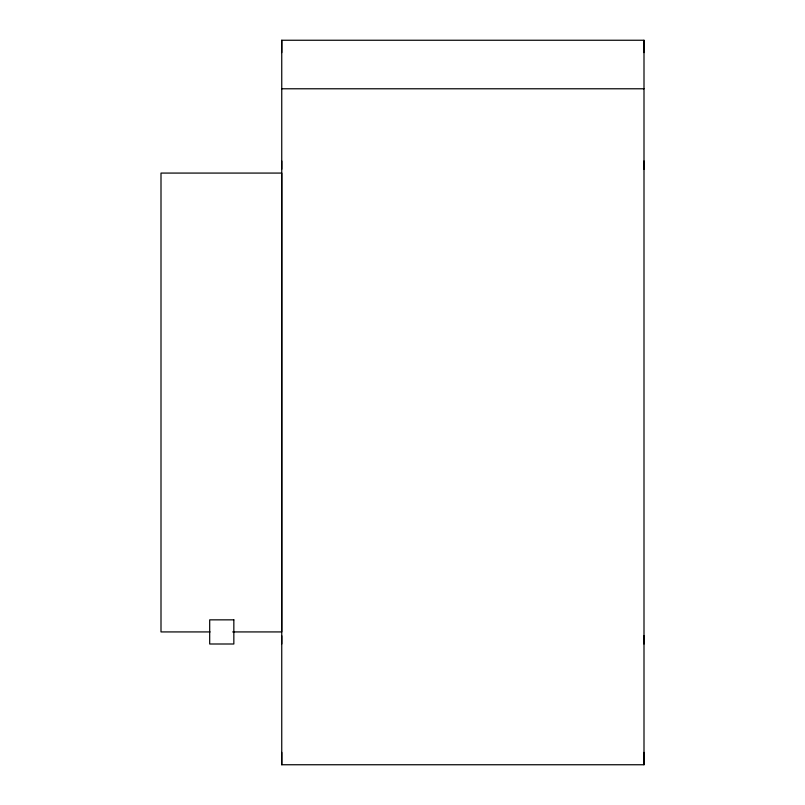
<?xml version="1.0" encoding="UTF-8"?>
<svg xmlns="http://www.w3.org/2000/svg" width="805" height="805" viewBox="0 0 805 805"><rect width="100%" height="100%" fill="white"/><g stroke="black" fill="none" stroke-linecap="round" stroke-linejoin="round"><path stroke-width="1.21" d="M644 40.25L644 764.75L281.75 764.75L281.75 40.25L644 40.25L644 52.597M281.75 88.781L644 88.781M210.055 631.925L161 631.925L161 173.075L281.75 173.075L281.75 631.925L232.695 631.925M644 161L644 169.231M644 635.769L644 644M644 752.403L644 764.75M281.75 40.25L281.75 52.597M281.75 161L281.75 169.231M281.75 635.769L281.75 644M281.75 752.403L281.75 764.75M233.842 619.85L209.692 619.85L209.692 644L233.842 644L233.842 619.85"/></g></svg>
